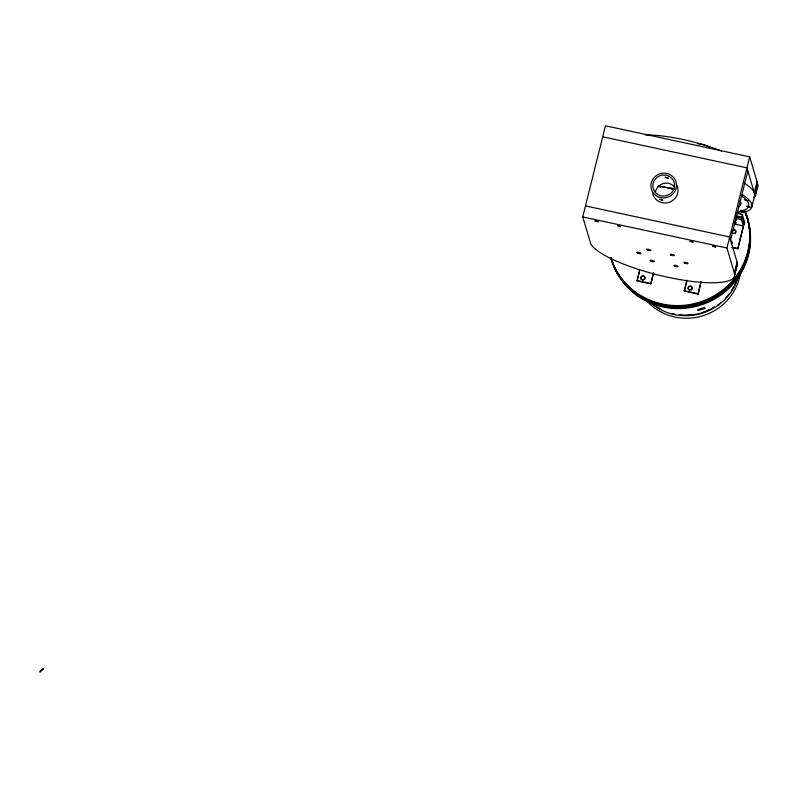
<?xml version="1.0" encoding="UTF-8"?>
<svg xmlns="http://www.w3.org/2000/svg" width="798" height="798" viewBox="0 0 798 798"><rect width="100%" height="100%" fill="white"/><g stroke="black" fill="none" stroke-linecap="round" stroke-linejoin="round"><path stroke-width="1.2" d="M734.669 274.452L737.492 263.47L734.699 274.692A74.453 17.536 14 0 1 668.036 277.295A74.453 17.536 14 0 1 590.72 243.669L582.73 216.926L605.483 125.795L749.701 156.867L758.1 185.405L755.357 196.398L754.499 196.218M653.532 273.135L650.839 283.889L637.083 280.926L639.627 269.884M637.383 279.729L639.477 271.36M650.839 283.889L653.382 272.846M701.083 282.123L698.1 294.073L684.345 291.11L686.888 280.068M684.345 291.11L686.729 281.544M698.1 294.073L700.943 281.854M734.749 274.462L726.948 247.998L749.701 156.867M730.589 240.028L747.856 170.902M742.32 214.572L744.654 222.462L744.025 224.956L741.701 217.056L742.32 214.572L736.424 213.295M732.095 247.579L737.831 248.816L743.327 225.944L741.512 219.759L741.871 218.323L736.135 217.086M737.831 248.816L743.806 224.906L741.871 218.323M734.36 273.175L737.113 262.173M734.559 273.844L737.312 262.841L729.701 236.996L585.483 205.924M751.906 206.682L754.649 195.69M748.544 206.283L748.664 205.844A71.102 16.748 14 0 0 747.257 201.216L746.918 200.747M748.225 207.031L748.065 207.32A71.102 16.748 14 0 1 743.527 210.423L742.699 210.712C736.654 209.425 745.831 212.906 742.589 210.672M741.262 211.121L740.773 211.251A71.102 16.748 14 0 1 737.472 211.869M735.307 220.218L736.424 220.068L735.576 219.43M734.459 223.021L736.275 222.921L734.669 222.093M602.739 136.797L746.968 167.869L755.357 196.398M735.806 215.779L741.701 217.056M735.776 218.522L741.512 219.759M734.16 223.969L743.327 225.944M731.985 247.181L737.711 248.417M582.73 216.926L726.948 247.998M636.964 280.537L650.729 283.499M684.225 290.711L697.981 293.684M746.08 199.749L745.631 199.261A71.102 16.748 14 0 0 740.624 195.091M708.963 147.61L708.694 146.812A26.883 6.334 14 0 0 704.245 144.847L701.153 144.219A7.102 1.676 14 0 1 700.255 144.179M737.312 262.841L737.492 263.47M737.412 263.45L737.442 263.699A74.453 17.536 14 0 1 737.023 265.864M676.514 184.587A12.828 12.349 -16.4 0 1 669.342 202.243A12.828 12.349 -16.4 0 1 652.604 192.966M655.348 192.348A10.883 10.484 -16.4 0 1 674.779 187.151M744.055 182.912A74.453 17.536 14 0 1 753.651 197.704M645.323 134.902A62.882 14.813 14 0 1 721.412 150.992M736.734 266.352A74.453 17.536 14 0 1 735.956 267.29M658.53 186.104A53.755 12.668 14 0 1 673.811 188.936M658.579 186.732A53.247 12.549 14 0 1 660.535 187.031M671.657 189.096A53.247 12.549 14 0 1 673.712 189.545M657.951 186.213A53.755 12.668 14 0 1 674.39 189.266M670.819 188.109A53.247 12.549 14 0 1 672.914 188.557M699.257 144.079A7.102 1.676 14 0 1 698.18 143.929M742.469 194.672A74.453 17.536 14 0 1 737.492 213.285M740.235 200.936A62.992 14.833 14 0 1 738.679 206.752M740.135 200.916A62.882 14.813 14 0 1 738.579 206.722M744.863 211.211A71.002 68.349 -16.4 0 1 702.07 302.831A71.002 68.349 -16.4 0 1 611.029 257.914M745.103 211.6A71.002 68.349 -16.4 0 1 702.43 301.943A71.002 68.349 -16.4 0 1 611.507 259.44M744.903 210.911A71.002 68.349 -16.4 0 1 702.23 301.265A71.002 68.349 -16.4 0 1 611.308 258.761M745.142 212.188A71.002 68.349 -16.4 0 1 701.791 303.998A71.002 68.349 -16.4 0 1 611.009 257.784M744.943 211.51A71.002 68.349 -16.4 0 1 702.15 303.12A71.002 68.349 -16.4 0 1 611.118 258.203M744.883 211.819A71.002 68.349 -16.4 0 1 702.559 304.487A71.002 68.349 -16.4 0 1 611.218 258.462M740.544 272.597A53.755 51.75 -16.4 0 1 703.417 315.559A53.755 51.75 -16.4 0 1 648.106 302.332M738.499 276.158A53.755 51.75 -16.4 0 1 649.552 301.913M733.761 286.482A53.247 51.262 -16.4 0 1 732.205 289.195M714.499 306.881A53.247 51.262 -16.4 0 1 712.674 307.958M708.903 309.893A53.247 51.262 -16.4 0 1 705.981 311.15M704.983 311.539A53.247 51.262 -16.4 0 1 702.988 312.247M690.539 314.841A53.247 51.262 -16.4 0 1 681.023 314.871M659.128 308.138A53.247 51.262 -16.4 0 1 657.343 307.07M656.465 306.512A53.247 51.262 -16.4 0 1 654.749 305.345M736.584 280.647A53.247 51.262 -16.4 0 1 734.459 285.494M732.943 288.297A53.247 51.262 -16.4 0 1 731.267 291.011M729.412 293.624A53.247 51.262 -16.4 0 1 725.252 298.502M720.514 302.871A53.247 51.262 -16.4 0 1 717.951 304.846M712.484 308.317A53.247 51.262 -16.4 0 1 704.624 311.918M703.607 312.277A53.247 51.262 -16.4 0 1 701.542 312.936M700.504 313.245A53.247 51.262 -16.4 0 1 698.41 313.784M697.352 314.023A53.247 51.262 -16.4 0 1 694.16 314.621M693.093 314.771A53.247 51.262 -16.4 0 1 688.784 315.19M681.243 315.1A53.247 51.262 -16.4 0 1 679.098 314.881M674.859 314.193A53.247 51.262 -16.4 0 1 671.726 313.464M661.751 309.704A53.247 51.262 -16.4 0 1 658.031 307.659M730.469 240.816A2.025 1.955 -16.4 0 1 731.517 243.739M731.058 241.425A2.025 1.955 -16.4 0 1 731.966 243.161M733.063 229.625A2.025 1.955 -16.4 0 1 735.596 230.562A2.025 1.955 -16.4 0 1 734.808 233.106A2.025 1.955 -16.4 0 1 732.135 232.617M733.172 230.024A2.025 1.955 -16.4 0 1 735.068 233.405M732.614 233.385A2.025 1.955 -16.4 0 1 732.245 233.016M732.045 231.071A2.025 1.955 -16.4 0 1 732.714 230.273M643.358 280.068A2.025 1.955 -16.4 0 1 640.954 277.913A2.025 1.955 -16.4 0 1 643.916 276.417A2.025 1.955 -16.4 0 1 644.295 279.599M689.093 289.993A2.025 1.955 -16.4 0 1 688.744 287.021A2.025 1.955 -16.4 0 1 691.836 287.15A2.025 1.955 -16.4 0 1 691.108 290.083M744.873 199.799L748.175 200.717L744.873 199.799M595.049 220.886L598.021 221.724L595.049 220.886M746.768 206.203L750.06 207.131L746.768 206.203M757.033 181.774L754.28 192.767L754.639 193.984L757.392 182.981L757.033 181.774M690.1 241.325L693.053 242.143L690.1 241.325M665.263 177.226L668.185 178.034L665.263 177.226M662.639 200.238L659.657 199.36L662.639 200.238M43.561 668.754L39.9 672.205A2.534 0.608 -45.1 0 1 41.536 669.821A2.534 0.608 -45.1 0 1 43.561 668.754M617.762 225.754L620.684 226.602L617.762 225.754M712.804 246.193L715.696 247.071L712.804 246.193M704.834 308.347L704.564 307.43A53.755 51.75 -16.4 0 1 697.602 309.634L697.871 310.552A53.755 51.75 -16.4 0 0 704.834 308.347M659.976 195.5A10.883 10.484 -16.4 0 0 674.42 183.54A10.883 10.484 -16.4 0 0 656.764 177.625A10.883 10.484 -16.4 0 0 659.976 195.5M659.308 197.276A12.828 12.349 -16.4 0 0 676.325 183.181A12.828 12.349 -16.4 0 0 655.527 176.208A12.828 12.349 -16.4 0 0 659.308 197.276M647.338 250.013A2.175 0.509 14 0 0 650.809 250.542A2.175 0.509 14 0 0 648.066 249.285A2.175 0.509 14 0 0 647.338 250.013M670.879 255.021A2.175 0.509 14 0 0 674.35 255.55A2.175 0.509 14 0 0 671.607 254.303A2.175 0.509 14 0 0 670.879 255.021M684.544 263.051A2.175 0.509 14 0 0 688.026 263.579A2.175 0.509 14 0 0 685.283 262.333A2.175 0.509 14 0 0 684.544 263.051M637.432 253.046A2.175 0.509 14 0 0 640.904 253.565A2.175 0.509 14 0 0 638.161 252.318A2.175 0.509 14 0 0 637.432 253.046M651.018 261.066A2.175 0.509 14 0 0 654.5 261.594A2.175 0.509 14 0 0 651.757 260.338A2.175 0.509 14 0 0 651.018 261.066M674.579 266.063A2.175 0.509 14 0 0 678.061 266.592A2.175 0.509 14 0 0 675.317 265.345A2.175 0.509 14 0 0 674.579 266.063M642.191 279.639A2.025 1.955 -16.4 0 0 644.824 277.335A2.025 1.955 -16.4 0 0 641.502 276.327A2.025 1.955 -16.4 0 0 642.191 279.639M689.452 289.814A2.025 1.955 -16.4 0 0 692.075 287.519A2.025 1.955 -16.4 0 0 688.754 286.502A2.025 1.955 -16.4 0 0 689.452 289.814"/></g></svg>
